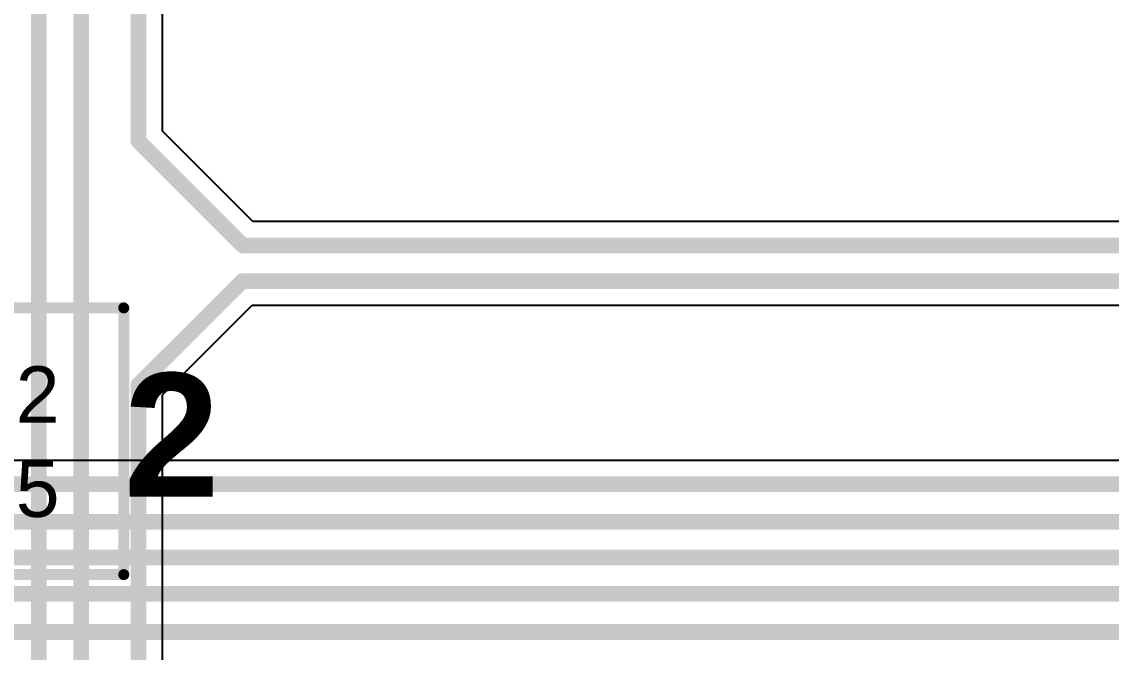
# Model space of a CAD drawing. Header units: inches. Extents: x -11 to 5428, y 0 to 5423.
# Drawn here: x 54.18 to 71.82, y 29.73 to 39.94 of the extents above; entities that cross this region are included whole.
import ezdxf

# ---------------------------------------------------------------- set-up
doc = ezdxf.new("R2010")
doc.units = ezdxf.units.IN
for name, color, linetype in [('Bottom Layer', 5, 'Continuous'), ('Top Layer', 1, 'Continuous'), ('Top Overlay', 2, 'Continuous')]:
    doc.layers.add(name, color=color, linetype=linetype)
doc.styles.add('Arial', font='', dxfattribs={"height": 0.2})
doc.styles.add('Arial_Bold', font='', dxfattribs={"height": 0.2})
doc.styles.get('Arial').set_extended_font_data('Arial')
doc.styles.get('Arial_Bold').set_extended_font_data('Arial', bold=True)

msp = doc.modelspace()

# ---------------------------------------------------------------- linework, layer by layer
at = {"layer": 'Bottom Layer'}
for p, q in [((56.458, 38.168), (56.458, 73.697)), ((57.92, 36.706), (56.458, 38.168)), ((85.016, 36.706), (57.92, 36.706)), ((56.458, 33.897), (57.913, 35.352)), ((57.913, 35.352), (73.21, 35.352)), ((56.458, 28.386), (56.458, 33.897))]:
    msp.add_line(p, q, dxfattribs=at)
for points in [[(56.069, 38.008, 0.254, 0.254, 0), (56.069, 74.092, 0.254, 0.254, 0)], [(55.143, 17.842, 0.254, 0.254, 0), (55.143, 73.33, 0.254, 0.254, 0)], [(54.458, 17.558, 0.254, 0.254, 0), (54.458, 72.492, 0.254, 0.254, 0)], [(56.069, 38.008, 0.254, 0.254, 0), (57.759, 36.318, 0.254, 0.254, 0)], [(57.759, 36.318, 0.254, 0.254, 0), (85.016, 36.318, 0.254, 0.254, 0)], [(56.069, 34.058, 0.254, 0.254, 0), (57.752, 35.74, 0.254, 0.254, 0)], [(57.752, 35.74, 0.254, 0.254, 0), (84.777, 35.74, 0.254, 0.254, 0)], [(56.069, 27.991, 0.254, 0.254, 0), (56.069, 34.058, 0.254, 0.254, 0)]]:
    msp.add_lwpolyline(points, format="xyseb", dxfattribs=at)
for points in [[(56.006, 38.008, 0.127, 0.127, 1), (56.133, 38.008, 0.127, 0.127, 1)], [(56.006, 38.008, 0.127, 0.127, 1), (56.133, 38.008, 0.127, 0.127, 1)], [(57.695, 36.318, 0.127, 0.127, 1), (57.822, 36.318, 0.127, 0.127, 1)], [(57.695, 36.318, 0.127, 0.127, 1), (57.822, 36.318, 0.127, 0.127, 1)], [(57.688, 35.74, 0.127, 0.127, 1), (57.815, 35.74, 0.127, 0.127, 1)], [(57.688, 35.74, 0.127, 0.127, 1), (57.815, 35.74, 0.127, 0.127, 1)], [(56.006, 34.058, 0.127, 0.127, 1), (56.133, 34.058, 0.127, 0.127, 1)], [(56.006, 34.058, 0.127, 0.127, 1), (56.133, 34.058, 0.127, 0.127, 1)]]:
    msp.add_lwpolyline(points, format="xyseb", close=True, dxfattribs=at)
at = {"layer": 'Top Layer'}
msp.add_line((81.255, 32.838), (21.891, 32.838), dxfattribs=at)
for points in [[(21.891, 32.45, 0.254, 0.254, 0), (121.502, 32.45, 0.254, 0.254, 0)], [(27.446, 31.845, 0.254, 0.254, 0), (121.753, 31.845, 0.254, 0.254, 0)], [(32.307, 31.263, 0.254, 0.254, 0), (121.994, 31.263, 0.254, 0.254, 0)], [(37.328, 30.678, 0.254, 0.254, 0), (133.639, 30.678, 0.254, 0.254, 0)], [(41.693, 30.059, 0.254, 0.254, 0), (136.943, 30.059, 0.254, 0.254, 0)]]:
    msp.add_lwpolyline(points, format="xyseb", dxfattribs=at)
at = {"layer": 'Top Overlay'}
for points in [[(12.446, 35.306, 0.178, 0.178, 0), (55.832, 35.306, 0.178, 0.178, 0)], [(55.832, 30.988, 0.178, 0.178, 0), (55.832, 35.306, 0.178, 0.178, 0)], [(12.446, 30.988, 0.178, 0.178, 0), (55.832, 30.988, 0.178, 0.178, 0)]]:
    msp.add_lwpolyline(points, format="xyseb", dxfattribs=at)
for points in [[(55.787, 35.306, 0.0889, 0.0889, 1), (55.876, 35.306, 0.0889, 0.0889, 1)], [(55.787, 35.306, 0.0889, 0.0889, 1), (55.876, 35.306, 0.0889, 0.0889, 1)], [(55.787, 30.988, 0.0889, 0.0889, 1), (55.876, 30.988, 0.0889, 0.0889, 1)], [(55.787, 30.988, 0.0889, 0.0889, 1), (55.876, 30.988, 0.0889, 0.0889, 1)]]:
    msp.add_lwpolyline(points, format="xyseb", close=True, dxfattribs=at)

# ---------------------------------------------------------------- texts
at = {"layer": 'Top Overlay', "style": 'Arial'}
for s, p in [('C142', (51.74, 33.446)), ('R365', (51.74, 31.922))]:
    msp.add_text(s, height=0.9144, dxfattribs=at).set_placement(p)
at = {"layer": 'Top Overlay', "style": 'Arial_Bold'}
msp.add_text('2', height=2, rotation=360, dxfattribs=at).set_placement((55.831, 32.249))

doc.saveas('drawing.dxf')
